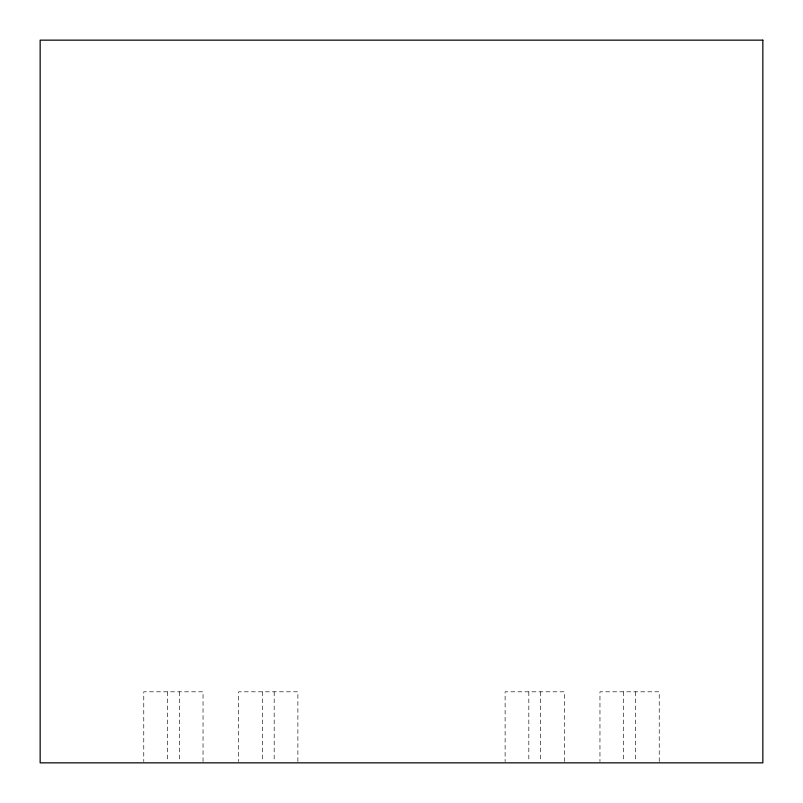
<?xml version="1.0" encoding="UTF-8"?>
<svg xmlns="http://www.w3.org/2000/svg" width="803" height="803" viewBox="0 0 803 803"><rect width="100%" height="100%" fill="white"/><g stroke="black" fill="none" stroke-linecap="round" stroke-linejoin="round"><path stroke-width="0.6" stroke-dasharray="4.01 3.01" d="M659.233 761.605L659.233 691.805L599.961 691.805L599.961 761.605M635.524 691.805L635.524 761.605M623.67 691.805L623.67 761.605M564.389 761.605L564.389 691.805L505.117 691.805L505.117 761.605M540.68 691.805L540.68 761.605M528.826 691.805L528.826 761.605M297.883 761.605L297.883 691.805L238.611 691.805L238.611 761.605M274.174 691.805L274.174 761.605M262.32 691.805L262.32 761.605M203.039 761.605L203.039 691.805L143.767 691.805L143.767 761.605M179.33 691.805L179.33 761.605M167.476 691.805L167.476 761.605"/><path stroke-width="1.2" d="M762.85 40.15L40.15 40.15L40.15 762.85L762.85 762.85L762.85 40.15"/></g></svg>
